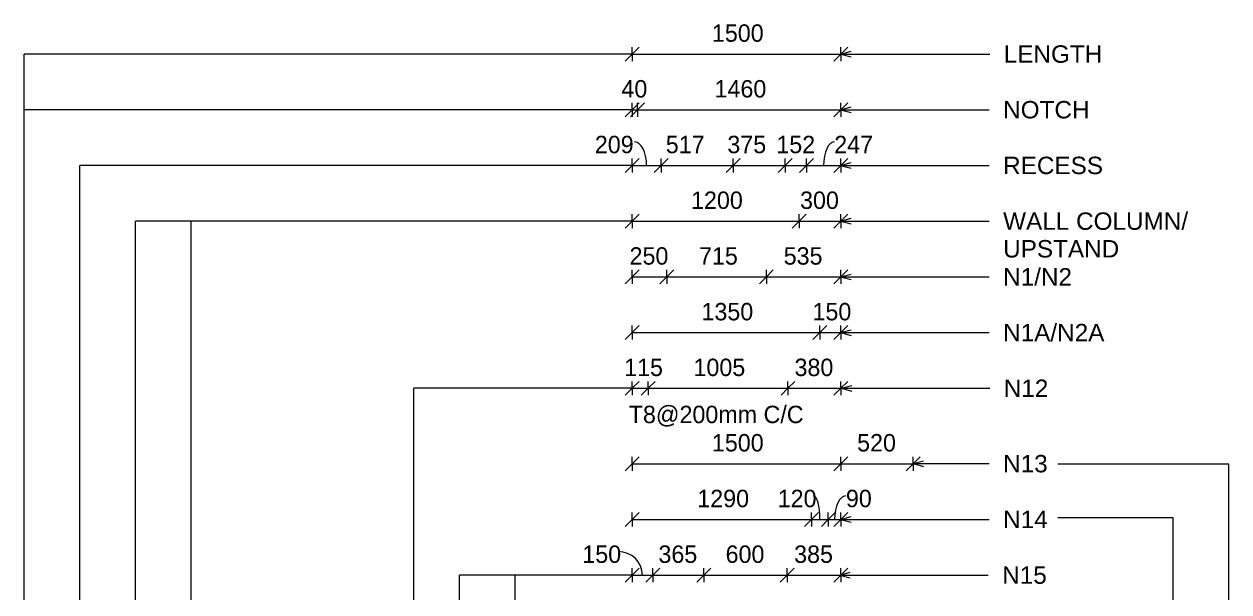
# Model space of a CAD drawing. Header units: millimetres. Extents: x -245 to 16264, y -2906 to 9309.
# Drawn here: x -30 to 8627, y 5233 to 9309 of the extents above; entities that cross this region are included whole.
import ezdxf

# ---------------------------------------------------------------- set-up
doc = ezdxf.new("R2010")
doc.units = ezdxf.units.MM
for name, color, linetype, lineweight in [('A-ANNO-DIMS', 211, 'Continuous', 9), ('A-ANNO-DIMS-50', 211, 'Continuous', 9), ('A-DETL-MBND', 5, 'Continuous', 18), ('G-ANNO-TEXT', 231, 'Continuous', 9)]:
    doc.layers.add(name, color=color, linetype=linetype, lineweight=lineweight)
doc.styles.add('Arial_1', font='arial.ttf', dxfattribs={"height": 125})
doc.styles.add('Nirmala UI Semilight', font='NirmalaS.ttf', dxfattribs={"height": 125})
doc.dimstyles.new('Arrow_Filled_-_2_5_NI_UI', dxfattribs={"dimscale": 304.8, "dimtxt": 130.920493, "dimasz": 0.328084, "dimexe": 0.164042, "dimexo": 0.0625, "dimgap": 0.164042, "dimtad": 1, "dimdec": 4, "dimzin": 0, "dimdsep": 46, "dimtxsty": 'Nirmala UI Semilight', "dimblk1": 'OBLIQUE', "dimblk2": 'OBLIQUE', "dimsah": 1, "dimcen": 0.09, "dimazin": 0, "dimtfac": 1, "dimtdec": 4, "dimtix": 1, "dimtmove": 1, "dimatfit": 3, "dimfxl": 0.164042, "dimfxlon": 1, "dimtvp": 1, "dimtolj": 1, "dimtzin": 0, "dimarcsym": 2})
doc.dimstyles.new('Arrow_Filled_-_2_5_NI_UI_1', dxfattribs={"dimscale": 304.8, "dimtxt": 130.920493, "dimasz": 0.328084, "dimexe": 0.164042, "dimexo": 0.0625, "dimgap": 0.164042, "dimtad": 1, "dimdec": 4, "dimzin": 0, "dimdsep": 46, "dimtxsty": 'Nirmala UI Semilight', "dimblk1": 'OBLIQUE', "dimblk2": 'OBLIQUE', "dimsah": 1, "dimcen": 0.09, "dimazin": 0, "dimtfac": 1, "dimtdec": 4, "dimtix": 1, "dimtmove": 0, "dimatfit": 3, "dimfxl": 0.164042, "dimfxlon": 1, "dimtvp": 1, "dimtolj": 1, "dimtzin": 0, "dimarcsym": 2})
doc.dimstyles.new('Arrow_Filled_-_2_5_NI_UI_2', dxfattribs={"dimscale": 304.8, "dimtxt": 130.920493, "dimasz": 0.328084, "dimexe": 0.164042, "dimexo": 0.0625, "dimgap": 0.164042, "dimtad": 1, "dimdec": 4, "dimzin": 0, "dimdsep": 46, "dimtxsty": 'Nirmala UI Semilight', "dimblk1": 'OBLIQUE', "dimblk2": 'OBLIQUE', "dimsah": 1, "dimcen": 0.09, "dimazin": 0, "dimtfac": 1, "dimtdec": 4, "dimtix": 1, "dimtmove": 2, "dimatfit": 3, "dimfxl": 0.164042, "dimfxlon": 1, "dimtvp": 1, "dimtolj": 1, "dimtzin": 0, "dimarcsym": 2})

# ---------------------------------------------------------------- blocks, each defined once
blk = doc.blocks.new('DIMBLOCK1-Elevation Front')
at = {"layer": 'A-ANNO-DIMS-50'}
for p, q in [((4338.8, 5352.8), (4388.8, 5402.8)), ((4338.8, 5352.8), (4338.8, 5402.8)), ((4488.8, 5352.8), (4538.8, 5402.8)), ((4488.8, 5352.8), (4488.8, 5402.8)), ((4338.8, 5352.8), (4288.8, 5302.8)), ((4338.8, 5352.8), (4488.8, 5352.8)), ((4338.8, 5352.8), (4338.8, 5302.8)), ((4488.8, 5352.8), (4438.8, 5302.8)), ((4488.8, 5352.8), (4488.8, 5302.8))]:
    blk.add_line(p, q, dxfattribs=at)
blk.add_ellipse((4238.5, 5352.8), major_axis=(175.3, 0), ratio=0.964294, start_param=0, end_param=1.570796, dxfattribs=at)
at = {"layer": 'A-ANNO-DIMS-50', "color": 0, "insert": (3981.4, 5565.9), "char_height": 125, "width": 308.496, "attachment_point": 1, "line_spacing_factor": 1.142579, "style": 'Nirmala UI Semilight'}
blk.add_mtext('150', dxfattribs=at)
blk = doc.blocks.new('_Oblique')
at = {"color": 0, "linetype": 'ByBlock', "lineweight": -2}
blk.add_line((-0.5, -0.5), (0.5, 0.5), dxfattribs=at)
blk = doc.blocks.new('DIMBLOCK2-Elevation Front')
at = {"layer": 'A-ANNO-DIMS-50'}
for p, q in [((4488.8, 5352.8), (4538.8, 5402.8)), ((4488.8, 5352.8), (4488.8, 5402.8)), ((4853.8, 5352.8), (4903.8, 5402.8)), ((4853.8, 5352.8), (4853.8, 5402.8)), ((4488.8, 5352.8), (4438.8, 5302.8)), ((4488.8, 5352.8), (4853.8, 5352.8)), ((4488.8, 5352.8), (4488.8, 5302.8)), ((4853.8, 5352.8), (4803.8, 5302.8)), ((4853.8, 5352.8), (4853.8, 5302.8))]:
    blk.add_line(p, q, dxfattribs=at)
at = {"layer": 'A-ANNO-DIMS-50', "color": 0, "insert": (4528.5, 5565.9), "char_height": 125, "width": 342.774, "attachment_point": 1, "line_spacing_factor": 1.142579, "style": 'Nirmala UI Semilight'}
blk.add_mtext('365', dxfattribs=at)
blk = doc.blocks.new('DIMBLOCK3-Elevation Front')
at = {"layer": 'A-ANNO-DIMS-50'}
for p, q in [((4853.8, 5352.8), (4903.8, 5402.8)), ((4853.8, 5352.8), (4853.8, 5402.8)), ((5453.8, 5352.8), (5503.8, 5402.8)), ((5453.8, 5352.8), (5453.8, 5402.8)), ((4853.8, 5352.8), (4803.8, 5302.8)), ((4853.8, 5352.8), (5453.8, 5352.8)), ((4853.8, 5352.8), (4853.8, 5302.8)), ((5453.8, 5352.8), (5403.8, 5302.8)), ((5453.8, 5352.8), (5453.8, 5302.8))]:
    blk.add_line(p, q, dxfattribs=at)
at = {"layer": 'A-ANNO-DIMS-50', "color": 0, "insert": (5011, 5565.9), "char_height": 125, "width": 342.774, "attachment_point": 1, "line_spacing_factor": 1.142579, "style": 'Nirmala UI Semilight'}
blk.add_mtext('600', dxfattribs=at)
blk = doc.blocks.new('DIMBLOCK4-Elevation Front')
at = {"layer": 'A-ANNO-DIMS-50'}
for p, q in [((5453.8, 5352.8), (5503.8, 5402.8)), ((5453.8, 5352.8), (5453.8, 5402.8)), ((5838.8, 5352.8), (5888.8, 5402.8)), ((5838.8, 5352.8), (5838.8, 5402.8)), ((5453.8, 5352.8), (5403.8, 5302.8)), ((5453.8, 5352.8), (5838.8, 5352.8)), ((5453.8, 5352.8), (5453.8, 5302.8)), ((5838.8, 5352.8), (5788.8, 5302.8)), ((5838.8, 5352.8), (5838.8, 5302.8))]:
    blk.add_line(p, q, dxfattribs=at)
at = {"layer": 'A-ANNO-DIMS-50', "color": 0, "insert": (5503.5, 5565.9), "char_height": 125, "width": 342.774, "attachment_point": 1, "line_spacing_factor": 1.142579, "style": 'Nirmala UI Semilight'}
blk.add_mtext('385', dxfattribs=at)
blk = doc.blocks.new('DIMBLOCK5-Elevation Front')
at = {"layer": 'A-ANNO-DIMS-50'}
for p, q in [((4338.8, 6152.8), (4288.8, 6102.8)), ((4338.8, 6152.8), (4388.8, 6202.8)), ((4338.8, 6152.8), (4338.8, 6202.8)), ((4338.8, 6152.8), (5838.8, 6152.8)), ((4338.8, 6152.8), (4338.8, 6102.8)), ((5838.8, 6152.8), (5788.8, 6102.8)), ((5838.8, 6152.8), (5888.8, 6202.8)), ((5838.8, 6152.8), (5838.8, 6202.8)), ((5838.8, 6152.8), (5838.8, 6102.8))]:
    blk.add_line(p, q, dxfattribs=at)
at = {"layer": 'A-ANNO-DIMS-50', "color": 0, "insert": (4912.7, 6365.9), "char_height": 125, "width": 422.754, "attachment_point": 1, "line_spacing_factor": 1.142579, "style": 'Nirmala UI Semilight'}
blk.add_mtext('1500', dxfattribs=at)
blk = doc.blocks.new('DIMBLOCK6-Elevation Front')
at = {"layer": 'A-ANNO-DIMS-50'}
for p, q in [((5838.8, 6152.8), (5788.8, 6102.8)), ((5838.8, 6152.8), (5888.8, 6202.8)), ((5838.8, 6152.8), (5838.8, 6202.8)), ((5838.8, 6152.8), (6358.8, 6152.8)), ((5838.8, 6152.8), (5838.8, 6102.8)), ((6358.8, 6152.8), (6308.8, 6102.8)), ((6358.8, 6152.8), (6408.8, 6202.8)), ((6358.8, 6152.8), (6358.8, 6202.8)), ((6358.8, 6152.8), (6358.8, 6102.8))]:
    blk.add_line(p, q, dxfattribs=at)
at = {"layer": 'A-ANNO-DIMS-50', "color": 0, "insert": (5956, 6365.9), "char_height": 125, "width": 342.774, "attachment_point": 1, "line_spacing_factor": 1.142579, "style": 'Nirmala UI Semilight'}
blk.add_mtext('520', dxfattribs=at)
blk = doc.blocks.new('DIMBLOCK7-Elevation Front')
at = {"layer": 'A-ANNO-DIMS-50'}
for p, q in [((4338.8, 5752.8), (4388.8, 5802.8)), ((4338.8, 5752.8), (4338.8, 5802.8)), ((5628.9, 5752.8), (5678.9, 5802.8)), ((5628.9, 5752.8), (5628.9, 5802.8)), ((4338.8, 5752.8), (4288.8, 5702.8)), ((4338.8, 5752.8), (5628.9, 5752.8)), ((4338.8, 5752.8), (4338.8, 5702.8)), ((5628.9, 5752.8), (5578.9, 5702.8)), ((5628.9, 5752.8), (5628.9, 5702.8))]:
    blk.add_line(p, q, dxfattribs=at)
at = {"layer": 'A-ANNO-DIMS-50', "color": 0, "insert": (4807.7, 5965.9), "char_height": 125, "width": 422.754, "attachment_point": 1, "line_spacing_factor": 1.142579, "style": 'Nirmala UI Semilight'}
blk.add_mtext('1290', dxfattribs=at)
blk = doc.blocks.new('DIMBLOCK8-Elevation Front')
at = {"layer": 'A-ANNO-DIMS-50'}
for p, q in [((5628.9, 5752.8), (5678.9, 5802.8)), ((5628.9, 5752.8), (5628.9, 5802.8)), ((5748.9, 5752.8), (5798.9, 5802.8)), ((5748.9, 5752.8), (5748.9, 5802.8)), ((5628.9, 5752.8), (5578.9, 5702.8)), ((5628.9, 5752.8), (5748.9, 5752.8)), ((5628.9, 5752.8), (5628.9, 5702.8)), ((5748.9, 5752.8), (5698.9, 5702.8)), ((5748.9, 5752.8), (5748.9, 5702.8))]:
    blk.add_line(p, q, dxfattribs=at)
blk.add_ellipse((5642.6, 5752.8), major_axis=(0, 169), ratio=0.274014, start_param=4.712389, end_param=6.283185, dxfattribs=at)
at = {"layer": 'A-ANNO-DIMS-50', "color": 0, "insert": (5385.5, 5965.9), "char_height": 125, "width": 308.496, "attachment_point": 1, "line_spacing_factor": 1.142579, "style": 'Nirmala UI Semilight'}
blk.add_mtext('120', dxfattribs=at)
blk = doc.blocks.new('DIMBLOCK9-Elevation Front')
at = {"layer": 'A-ANNO-DIMS-50'}
for p, q in [((5748.9, 5752.8), (5798.9, 5802.8)), ((5748.9, 5752.8), (5748.9, 5802.8)), ((5838.8, 5752.8), (5888.8, 5802.8)), ((5838.8, 5752.8), (5838.8, 5802.8)), ((5748.9, 5752.8), (5698.9, 5702.8)), ((5748.9, 5752.8), (5838.8, 5752.8)), ((5748.9, 5752.8), (5748.9, 5702.8)), ((5838.8, 5752.8), (5788.8, 5702.8)), ((5838.8, 5752.8), (5838.8, 5702.8))]:
    blk.add_line(p, q, dxfattribs=at)
blk.add_ellipse((5875.6, 5752.8), major_axis=(0, 169), ratio=0.483727, start_param=0, end_param=1.570796, dxfattribs=at)
at = {"layer": 'A-ANNO-DIMS-50', "color": 0, "insert": (5875.6, 5965.9), "char_height": 125, "width": 228.516, "attachment_point": 1, "line_spacing_factor": 1.142579, "style": 'Nirmala UI Semilight'}
blk.add_mtext('90', dxfattribs=at)
blk = doc.blocks.new('DIMBLOCK10-Elevation Front')
at = {"layer": 'A-ANNO-DIMS-50'}
for p, q in [((4338.8, 6694.1), (4288.8, 6644.1)), ((4338.8, 6694.1), (4388.8, 6744.1)), ((4338.8, 6694.1), (4338.8, 6744.1)), ((4338.8, 6694.1), (4453.8, 6694.1)), ((4338.8, 6694.1), (4338.8, 6644.1)), ((4453.8, 6694.1), (4403.8, 6644.1)), ((4453.8, 6694.1), (4503.8, 6744.1)), ((4453.8, 6694.1), (4453.8, 6744.1)), ((4453.8, 6694.1), (4453.8, 6644.1))]:
    blk.add_line(p, q, dxfattribs=at)
at = {"layer": 'A-ANNO-DIMS-50', "color": 0, "insert": (4282, 6907.2), "char_height": 125, "width": 274.219, "attachment_point": 1, "line_spacing_factor": 1.142579, "style": 'Nirmala UI Semilight'}
blk.add_mtext('115', dxfattribs=at)
blk = doc.blocks.new('DIMBLOCK11-Elevation Front')
at = {"layer": 'A-ANNO-DIMS-50'}
for p, q in [((4453.8, 6694.1), (4403.8, 6644.1)), ((4453.8, 6694.1), (4503.8, 6744.1)), ((4453.8, 6694.1), (4453.8, 6744.1)), ((4453.8, 6694.1), (5459.2, 6694.1)), ((4453.8, 6694.1), (4453.8, 6644.1)), ((5459.2, 6694.1), (5409.2, 6644.1)), ((5459.2, 6694.1), (5509.2, 6744.1)), ((5459.2, 6694.1), (5459.2, 6744.1)), ((5459.2, 6694.1), (5459.2, 6644.1))]:
    blk.add_line(p, q, dxfattribs=at)
at = {"layer": 'A-ANNO-DIMS-50', "color": 0, "char_height": 125, "attachment_point": 1, "line_spacing_factor": 1.142579, "style": 'Nirmala UI Semilight'}
for s, insert, width in [('1005', (4780.3, 6907.2), 422.754), ('T8@200mm C/C', (4315, 6569.1), 1539.625)]:
    blk.add_mtext(s, dxfattribs=dict(at, insert=insert, width=width))
blk = doc.blocks.new('DIMBLOCK12-Elevation Front')
at = {"layer": 'A-ANNO-DIMS-50'}
for p, q in [((5459.2, 6694.1), (5409.2, 6644.1)), ((5459.2, 6694.1), (5509.2, 6744.1)), ((5459.2, 6694.1), (5459.2, 6744.1)), ((5459.2, 6694.1), (5838.8, 6694.1)), ((5459.2, 6694.1), (5459.2, 6644.1)), ((5838.8, 6694.1), (5788.8, 6644.1)), ((5838.8, 6694.1), (5888.8, 6744.1)), ((5838.8, 6694.1), (5838.8, 6744.1)), ((5838.8, 6694.1), (5838.8, 6644.1))]:
    blk.add_line(p, q, dxfattribs=at)
at = {"layer": 'A-ANNO-DIMS-50', "color": 0, "insert": (5506.2, 6907.2), "char_height": 125, "width": 342.774, "attachment_point": 1, "line_spacing_factor": 1.142579, "style": 'Nirmala UI Semilight'}
blk.add_mtext('380', dxfattribs=at)
blk = doc.blocks.new('DIMBLOCK37-Elevation Front')
at = {"layer": 'A-ANNO-DIMS-50'}
for p, q in [((4338.8, 7094.1), (4388.8, 7144.1)), ((4338.8, 7094.1), (4338.8, 7144.1)), ((5688.8, 7094.1), (5738.8, 7144.1)), ((5688.8, 7094.1), (5688.8, 7144.1)), ((4338.8, 7094.1), (4288.8, 7044.1)), ((4338.8, 7094.1), (5688.8, 7094.1)), ((4338.8, 7094.1), (4338.8, 7044.1)), ((5688.8, 7094.1), (5638.8, 7044.1)), ((5688.8, 7094.1), (5688.8, 7044.1))]:
    blk.add_line(p, q, dxfattribs=at)
at = {"layer": 'A-ANNO-DIMS-50', "color": 0, "insert": (4837.7, 7307.2), "char_height": 125, "width": 422.754, "attachment_point": 1, "line_spacing_factor": 1.142579, "style": 'Nirmala UI Semilight'}
blk.add_mtext('1350', dxfattribs=at)
blk = doc.blocks.new('DIMBLOCK38-Elevation Front')
at = {"layer": 'A-ANNO-DIMS-50'}
for p, q in [((5688.8, 7094.1), (5738.8, 7144.1)), ((5688.8, 7094.1), (5688.8, 7144.1)), ((5838.8, 7094.1), (5888.8, 7144.1)), ((5838.8, 7094.1), (5838.8, 7144.1)), ((5688.8, 7094.1), (5638.8, 7044.1)), ((5688.8, 7094.1), (5838.8, 7094.1)), ((5688.8, 7094.1), (5688.8, 7044.1)), ((5838.8, 7094.1), (5788.8, 7044.1)), ((5838.8, 7094.1), (5838.8, 7044.1))]:
    blk.add_line(p, q, dxfattribs=at)
at = {"layer": 'A-ANNO-DIMS-50', "color": 0, "insert": (5635.3, 7307.2), "char_height": 125, "width": 308.496, "attachment_point": 1, "line_spacing_factor": 1.142579, "style": 'Nirmala UI Semilight'}
blk.add_mtext('150', dxfattribs=at)
blk = doc.blocks.new('DIMBLOCK39-Elevation Front')
at = {"layer": 'A-ANNO-DIMS-50'}
for p, q in [((4338.8, 7494.1), (4388.8, 7544.1)), ((4338.8, 7494.1), (4338.8, 7544.1)), ((4588.8, 7494.1), (4638.8, 7544.1)), ((4588.8, 7494.1), (4588.8, 7544.1)), ((4338.8, 7494.1), (4288.8, 7444.1)), ((4338.8, 7494.1), (4588.8, 7494.1)), ((4338.8, 7494.1), (4338.8, 7444.1)), ((4588.8, 7494.1), (4538.8, 7444.1)), ((4588.8, 7494.1), (4588.8, 7444.1))]:
    blk.add_line(p, q, dxfattribs=at)
at = {"layer": 'A-ANNO-DIMS-50', "color": 0, "insert": (4321, 7707.2), "char_height": 125, "width": 342.774, "attachment_point": 1, "line_spacing_factor": 1.142579, "style": 'Nirmala UI Semilight'}
blk.add_mtext('250', dxfattribs=at)
blk = doc.blocks.new('DIMBLOCK40-Elevation Front')
at = {"layer": 'A-ANNO-DIMS-50'}
for p, q in [((4588.8, 7494.1), (4638.8, 7544.1)), ((4588.8, 7494.1), (4588.8, 7544.1)), ((5303.8, 7494.1), (5353.8, 7544.1)), ((5303.8, 7494.1), (5303.8, 7544.1)), ((4588.8, 7494.1), (4538.8, 7444.1)), ((4588.8, 7494.1), (5303.8, 7494.1)), ((4588.8, 7494.1), (4588.8, 7444.1)), ((5303.8, 7494.1), (5253.8, 7444.1)), ((5303.8, 7494.1), (5303.8, 7444.1))]:
    blk.add_line(p, q, dxfattribs=at)
at = {"layer": 'A-ANNO-DIMS-50', "color": 0, "insert": (4820.1, 7707.2), "char_height": 125, "width": 302.783, "attachment_point": 1, "line_spacing_factor": 1.142579, "style": 'Nirmala UI Semilight'}
blk.add_mtext('715', dxfattribs=at)
blk = doc.blocks.new('DIMBLOCK41-Elevation Front')
at = {"layer": 'A-ANNO-DIMS-50'}
for p, q in [((5303.8, 7494.1), (5353.8, 7544.1)), ((5303.8, 7494.1), (5303.8, 7544.1)), ((5838.8, 7494.1), (5888.8, 7544.1)), ((5838.8, 7494.1), (5838.8, 7544.1)), ((5303.8, 7494.1), (5253.8, 7444.1)), ((5303.8, 7494.1), (5838.8, 7494.1)), ((5303.8, 7494.1), (5303.8, 7444.1)), ((5838.8, 7494.1), (5788.8, 7444.1)), ((5838.8, 7494.1), (5838.8, 7444.1))]:
    blk.add_line(p, q, dxfattribs=at)
at = {"layer": 'A-ANNO-DIMS-50', "color": 0, "insert": (5428.5, 7707.2), "char_height": 125, "width": 342.774, "attachment_point": 1, "line_spacing_factor": 1.142579, "style": 'Nirmala UI Semilight'}
blk.add_mtext('535', dxfattribs=at)
blk = doc.blocks.new('DIMBLOCK50-Elevation Front')
at = {"layer": 'A-ANNO-DIMS-50'}
for p, q in [((4338.8, 7894.1), (4288.8, 7844.1)), ((4338.8, 7894.1), (4388.8, 7944.1)), ((4338.8, 7894.1), (4338.8, 7944.1)), ((4338.8, 7894.1), (5538.8, 7894.1)), ((4338.8, 7894.1), (4338.8, 7844.1)), ((5538.8, 7894.1), (5488.8, 7844.1)), ((5538.8, 7894.1), (5588.8, 7944.1)), ((5538.8, 7894.1), (5538.8, 7944.1)), ((5538.8, 7894.1), (5538.8, 7844.1))]:
    blk.add_line(p, q, dxfattribs=at)
at = {"layer": 'A-ANNO-DIMS-50', "color": 0, "insert": (4762.7, 8107.2), "char_height": 125, "width": 422.754, "attachment_point": 1, "line_spacing_factor": 1.142579, "style": 'Nirmala UI Semilight'}
blk.add_mtext('1200', dxfattribs=at)
blk = doc.blocks.new('DIMBLOCK51-Elevation Front')
at = {"layer": 'A-ANNO-DIMS-50'}
for p, q in [((5538.8, 7894.1), (5488.8, 7844.1)), ((5538.8, 7894.1), (5588.8, 7944.1)), ((5538.8, 7894.1), (5538.8, 7944.1)), ((5538.8, 7894.1), (5838.8, 7894.1)), ((5538.8, 7894.1), (5538.8, 7844.1)), ((5838.8, 7894.1), (5788.8, 7844.1)), ((5838.8, 7894.1), (5888.8, 7944.1)), ((5838.8, 7894.1), (5838.8, 7944.1)), ((5838.8, 7894.1), (5838.8, 7844.1))]:
    blk.add_line(p, q, dxfattribs=at)
at = {"layer": 'A-ANNO-DIMS-50', "color": 0, "insert": (5546, 8107.2), "char_height": 125, "width": 342.774, "attachment_point": 1, "line_spacing_factor": 1.142579, "style": 'Nirmala UI Semilight'}
blk.add_mtext('300', dxfattribs=at)
blk = doc.blocks.new('DIMBLOCK55-Elevation Front')
at = {"layer": 'A-ANNO-DIMS-50'}
for p, q in [((4338.8, 8294.1), (4388.8, 8344.1)), ((4338.8, 8294.1), (4338.8, 8344.1)), ((4547.8, 8294.1), (4597.8, 8344.1)), ((4547.8, 8294.1), (4547.8, 8344.1)), ((4338.8, 8294.1), (4288.8, 8244.1)), ((4338.8, 8294.1), (4547.8, 8294.1)), ((4338.8, 8294.1), (4338.8, 8244.1)), ((4547.8, 8294.1), (4497.8, 8244.1)), ((4547.8, 8294.1), (4547.8, 8244.1))]:
    blk.add_line(p, q, dxfattribs=at)
blk.add_ellipse((4357.1, 8294.1), major_axis=(0, 169), ratio=0.510062, start_param=4.712389, end_param=6.283185, dxfattribs=at)
at = {"layer": 'A-ANNO-DIMS-50', "color": 0, "insert": (4071.4, 8507.2), "char_height": 125, "width": 342.774, "attachment_point": 1, "line_spacing_factor": 1.142579, "style": 'Nirmala UI Semilight'}
blk.add_mtext('209', dxfattribs=at)
blk = doc.blocks.new('DIMBLOCK56-Elevation Front')
at = {"layer": 'A-ANNO-DIMS-50'}
for p, q in [((4547.8, 8294.1), (4597.8, 8344.1)), ((4547.8, 8294.1), (4547.8, 8344.1)), ((5064.8, 8294.1), (5114.8, 8344.1)), ((5064.8, 8294.1), (5064.8, 8344.1)), ((4547.8, 8294.1), (4497.8, 8244.1)), ((4547.8, 8294.1), (5064.8, 8294.1)), ((4547.8, 8294.1), (4547.8, 8244.1)), ((5064.8, 8294.1), (5014.8, 8244.1)), ((5064.8, 8294.1), (5064.8, 8244.1))]:
    blk.add_line(p, q, dxfattribs=at)
at = {"layer": 'A-ANNO-DIMS-50', "color": 0, "insert": (4581.2, 8507.2), "char_height": 125, "width": 302.783, "attachment_point": 1, "line_spacing_factor": 1.142579, "style": 'Nirmala UI Semilight'}
blk.add_mtext('517', dxfattribs=at)
blk = doc.blocks.new('DIMBLOCK57-Elevation Front')
at = {"layer": 'A-ANNO-DIMS-50'}
for p, q in [((5064.8, 8294.1), (5114.8, 8344.1)), ((5064.8, 8294.1), (5064.8, 8344.1)), ((5439.8, 8294.1), (5489.8, 8344.1)), ((5439.8, 8294.1), (5439.8, 8344.1)), ((5064.8, 8294.1), (5014.8, 8244.1)), ((5064.8, 8294.1), (5439.8, 8294.1)), ((5064.8, 8294.1), (5064.8, 8244.1)), ((5439.8, 8294.1), (5389.8, 8244.1)), ((5439.8, 8294.1), (5439.8, 8244.1))]:
    blk.add_line(p, q, dxfattribs=at)
at = {"layer": 'A-ANNO-DIMS-50', "color": 0, "insert": (5023.5, 8507.2), "char_height": 125, "width": 337.061, "attachment_point": 1, "line_spacing_factor": 1.142579, "style": 'Nirmala UI Semilight'}
blk.add_mtext('375', dxfattribs=at)
blk = doc.blocks.new('DIMBLOCK58-Elevation Front')
at = {"layer": 'A-ANNO-DIMS-50'}
for p, q in [((5439.8, 8294.1), (5489.8, 8344.1)), ((5439.8, 8294.1), (5439.8, 8344.1)), ((5591.9, 8294.1), (5641.9, 8344.1)), ((5591.9, 8294.1), (5591.9, 8344.1)), ((5439.8, 8294.1), (5389.8, 8244.1)), ((5439.8, 8294.1), (5591.9, 8294.1)), ((5439.8, 8294.1), (5439.8, 8244.1)), ((5591.9, 8294.1), (5541.9, 8244.1)), ((5591.9, 8294.1), (5591.9, 8244.1))]:
    blk.add_line(p, q, dxfattribs=at)
at = {"layer": 'A-ANNO-DIMS-50', "color": 0, "insert": (5375.7, 8507.2), "char_height": 125, "width": 308.496, "attachment_point": 1, "line_spacing_factor": 1.142579, "style": 'Nirmala UI Semilight'}
blk.add_mtext('152', dxfattribs=at)
blk = doc.blocks.new('DIMBLOCK59-Elevation Front')
at = {"layer": 'A-ANNO-DIMS-50'}
for p, q in [((5591.9, 8294.1), (5641.9, 8344.1)), ((5591.9, 8294.1), (5591.9, 8344.1)), ((5838.8, 8294.1), (5888.8, 8344.1)), ((5838.8, 8294.1), (5838.8, 8344.1)), ((5591.9, 8294.1), (5541.9, 8244.1)), ((5591.9, 8294.1), (5838.8, 8294.1)), ((5591.9, 8294.1), (5591.9, 8244.1)), ((5838.8, 8294.1), (5788.8, 8244.1)), ((5838.8, 8294.1), (5838.8, 8244.1))]:
    blk.add_line(p, q, dxfattribs=at)
blk.add_ellipse((5791.6, 8294.1), major_axis=(0, 169), ratio=0.450759, start_param=0, end_param=1.570796, dxfattribs=at)
at = {"layer": 'A-ANNO-DIMS-50', "color": 0, "insert": (5791.6, 8507.2), "char_height": 125, "width": 339.917, "attachment_point": 1, "line_spacing_factor": 1.142579, "style": 'Nirmala UI Semilight'}
blk.add_mtext('247', dxfattribs=at)
blk = doc.blocks.new('DIMBLOCK65-Elevation Front')
at = {"layer": 'A-ANNO-DIMS-50'}
for p, q in [((4338.8, 8694.1), (4388.8, 8744.1)), ((4338.8, 8694.1), (4338.8, 8744.1)), ((4378.8, 8694.1), (4428.8, 8744.1)), ((4378.8, 8694.1), (4378.8, 8744.1)), ((4338.8, 8694.1), (4288.8, 8644.1)), ((4378.8, 8694.1), (4328.8, 8644.1)), ((4338.8, 8694.1), (4378.8, 8694.1)), ((4338.8, 8694.1), (4338.8, 8644.1)), ((4378.8, 8694.1), (4378.8, 8644.1))]:
    blk.add_line(p, q, dxfattribs=at)
at = {"layer": 'A-ANNO-DIMS-50', "color": 0, "insert": (4262.4, 8907.2), "char_height": 125, "width": 231.372, "attachment_point": 1, "line_spacing_factor": 1.142579, "style": 'Nirmala UI Semilight'}
blk.add_mtext('40', dxfattribs=at)
blk = doc.blocks.new('DIMBLOCK66-Elevation Front')
at = {"layer": 'A-ANNO-DIMS-50'}
for p, q in [((4378.8, 8694.1), (4428.8, 8744.1)), ((4378.8, 8694.1), (4378.8, 8744.1)), ((5838.8, 8694.1), (5888.8, 8744.1)), ((5838.8, 8694.1), (5838.8, 8744.1)), ((4378.8, 8694.1), (4328.8, 8644.1)), ((4378.8, 8694.1), (5838.8, 8694.1)), ((4378.8, 8694.1), (4378.8, 8644.1)), ((5838.8, 8694.1), (5788.8, 8644.1)), ((5838.8, 8694.1), (5838.8, 8644.1))]:
    blk.add_line(p, q, dxfattribs=at)
at = {"layer": 'A-ANNO-DIMS-50', "color": 0, "insert": (4931.5, 8907.2), "char_height": 125, "width": 425.611, "attachment_point": 1, "line_spacing_factor": 1.142579, "style": 'Nirmala UI Semilight'}
blk.add_mtext('1460', dxfattribs=at)
blk = doc.blocks.new('DIMBLOCK67-Elevation Front')
at = {"layer": 'A-ANNO-DIMS-50'}
for p, q in [((4338.8, 9094.1), (4288.8, 9044.1)), ((4338.8, 9094.1), (4388.8, 9144.1)), ((4338.8, 9094.1), (4338.8, 9144.1)), ((4338.8, 9094.1), (5838.8, 9094.1)), ((4338.8, 9094.1), (4338.8, 9044.1)), ((5838.8, 9094.1), (5788.8, 9044.1)), ((5838.8, 9094.1), (5888.8, 9144.1)), ((5838.8, 9094.1), (5838.8, 9144.1)), ((5838.8, 9094.1), (5838.8, 9044.1))]:
    blk.add_line(p, q, dxfattribs=at)
at = {"layer": 'A-ANNO-DIMS-50', "color": 0, "insert": (4912.7, 9307.2), "char_height": 125, "width": 422.754, "attachment_point": 1, "line_spacing_factor": 1.142579, "style": 'Nirmala UI Semilight'}
blk.add_mtext('1500', dxfattribs=at)

msp = doc.modelspace()

# ---------------------------------------------------------------- linework, layer by layer
at = {"layer": 'A-DETL-MBND'}
for p, q in [((-29.72139, 3700), (-29.72139, 9094.08945)), ((4338.8071, 9094.08945), (-29.72139, 9094.08945)), ((4338.8071, 8694.08945), (-29.72139, 8694.08945)), ((370.27861, 3700), (370.27861, 8294.08945)), ((4338.8071, 8294.08945), (370.27861, 8294.08945)), ((770.27861, 3700), (770.27861, 7894.08945)), ((4338.8071, 7894.08945), (770.27861, 7894.08945)), ((1170.27861, 3700), (1170.27861, 7894.08945)), ((2770.27861, 3700), (2770.27861, 6694.08945)), ((4343.18503, 6694.08945), (2770.27861, 6694.08945)), ((8627.49621, 6148.51784), (7398.83001, 6148.51784)), ((8627.49621, 3700), (8627.49621, 6148.51784)), ((8227.49621, 5763.51784), (7398.83001, 5763.51784)), ((8227.49621, 3700), (8227.49621, 5763.51784)), ((3098.7887, 4720), (3098.7887, 5352.77121)), ((4332.14882, 5352.77121), (3098.7887, 5352.77121)), ((3498.7887, 4720), (3498.7887, 5352.77121))]:
    msp.add_line(p, q, dxfattribs=at)
at = {"layer": 'G-ANNO-TEXT', "color": 250}
for p, q in [((5838.83686, 9094.12915), (5913.83686, 9114.22534)), ((5838.83686, 9094.12915), (5913.83686, 9074.03296)), ((5838.83686, 9094.12915), (6909.52325, 9094.12915)), ((5837.5548, 8694.58938), (5912.5548, 8714.68557)), ((5837.5548, 8694.58938), (5912.5548, 8674.49319)), ((5837.5548, 8694.58938), (6905.14533, 8694.58938)), ((5837.5548, 8294.58938), (5912.5548, 8314.68557)), ((5837.5548, 8294.58938), (5912.5548, 8274.49319)), ((5837.5548, 8294.58938), (6905.14533, 8294.58938)), ((5837.5548, 7894.58938), (5912.5548, 7914.68557)), ((5837.5548, 7894.58938), (5912.5548, 7874.49319)), ((5837.5548, 7894.58938), (6905.14533, 7894.58938)), ((5837.5548, 7494.58938), (5912.5548, 7514.68557)), ((5837.5548, 7494.58938), (5912.5548, 7474.49319)), ((5837.5548, 7494.58938), (6905.14533, 7494.58938)), ((5837.5548, 7094.58938), (5912.5548, 7114.68557)), ((5837.5548, 7094.58938), (5912.5548, 7074.49319)), ((5837.5548, 7094.58938), (6905.14533, 7094.58938)), ((5841.93272, 6694.58938), (5916.93272, 6714.68557)), ((5841.93272, 6694.58938), (5916.93272, 6674.49319)), ((5841.93272, 6694.58938), (6909.52325, 6694.58938)), ((6357.5548, 6153.27114), (6432.5548, 6173.36733)), ((6357.5548, 6153.27114), (6432.5548, 6133.17495)), ((6357.5548, 6153.27114), (6905.14533, 6153.27114)), ((5837.5548, 5753.27114), (5912.5548, 5773.36733)), ((5837.5548, 5753.27114), (5912.5548, 5733.17495)), ((5837.5548, 5753.27114), (6905.14533, 5753.27114)), ((5830.89652, 5353.27114), (5905.89652, 5373.36733)), ((5830.89652, 5353.27114), (5905.89652, 5333.17495)), ((5830.89652, 5353.27114), (6898.48705, 5353.27114))]:
    msp.add_line(p, q, dxfattribs=at)

# ---------------------------------------------------------------- texts
at = {"layer": 'G-ANNO-TEXT', "color": 7, "char_height": 125, "attachment_point": 1, "style": 'Arial_1'}
for s, insert, width in [('LENGTH', (7009.52325, 9156.62915), 857.805625), ('NOTCH', (7005.14533, 8757.08938), 753.58625), ('RECESS', (7005.14533, 8357.08938), 865.8225), ('WALL COLUMN/', (7005.14533, 7957.08938), 1611.391875), ('UPSTAND', (7005.14533, 7758.65188), 1010.12625), ('N1/N2', (7005.14533, 7557.08938), 597.2571875), ('N1A/N2A', (7005.14533, 7157.08938), 877.8478125), ('N12', (7009.52325, 6757.08938), 384.81), ('N13', (7005.14533, 6215.77114), 384.81), ('N14', (7005.14533, 5815.77114), 384.81), ('N15', (6998.48705, 5415.77114), 384.81)]:
    msp.add_mtext(s, dxfattribs=dict(at, insert=insert, width=width))

# ---------------------------------------------------------------- dimensions: what is measured, and where the dimension line sits
at = {"layer": 'A-ANNO-DIMS'}
for base, p1, p2, override, picture, middle in [((5838.8071, 9094.08945), (4338.8071, 9044.08945), (5838.8071, 9044.08945), {"dimpost": '<>', "dimfxl": 1500}, 'DIMBLOCK67-Elevation Front', (5088.8071, 9209.03018)), ((4378.8071, 8694.08945), (4338.8071, 8644.08945), (4378.8071, 8644.08945), {"dimpost": '<>', "dimfxl": 40}, 'DIMBLOCK65-Elevation Front', (4358.8071, 8808.6815)), ((5838.8071, 8694.08945), (4378.8071, 8644.08945), (5838.8071, 8644.08945), {"dimpost": '<>', "dimfxl": 1460}, 'DIMBLOCK66-Elevation Front', (5108.8071, 8809.07376)), ((5538.8071, 7894.08945), (4338.8071, 7844.08945), (5538.8071, 7844.08945), {"dimpost": '<>', "dimfxl": 1200}, 'DIMBLOCK50-Elevation Front', (4938.8071, 8009.03018)), ((5838.8071, 7894.08945), (5538.8071, 7844.08945), (5838.8071, 7844.08945), {"dimpost": '<>', "dimfxl": 300}, 'DIMBLOCK51-Elevation Front', (5688.8071, 8008.72509)), ((4588.8071, 7494.08945), (4338.8071, 7444.08945), (4588.8071, 7444.08945), {"dimpost": '<>', "dimfxl": 250}, 'DIMBLOCK39-Elevation Front', (4463.8071, 7608.6815)), ((5303.8071, 7494.08945), (4588.8071, 7444.08945), (5303.8071, 7444.08945), {"dimpost": '<>', "dimfxl": 715}, 'DIMBLOCK40-Elevation Front', (4946.3071, 7609.03018)), ((5838.8071, 7494.08945), (5303.8071, 7444.08945), (5838.8071, 7444.08945), {"dimpost": '<>', "dimfxl": 535}, 'DIMBLOCK41-Elevation Front', (5571.3071, 7608.72509)), ((5688.8071, 7094.08945), (4338.8071, 7044.08945), (5688.8071, 7044.08945), {"dimpost": '<>', "dimfxl": 1350}, 'DIMBLOCK37-Elevation Front', (5013.8071, 7209.07376)), ((5838.8071, 7094.08945), (5688.8071, 7044.08945), (5838.8071, 7044.08945), {"dimpost": '<>', "dimfxl": 150}, 'DIMBLOCK38-Elevation Front', (5763.8071, 7209.03018)), ((4453.8071, 6694.08945), (4338.8071, 6644.08945), (4453.8071, 6644.08945), {"dimpost": '<>', "dimfxl": 115}, 'DIMBLOCK10-Elevation Front', (4396.3071, 6809.03018)), ((5838.8071, 6694.08945), (5459.16763, 6644.08945), (5838.8071, 6644.08945), {"dimpost": '<>', "dimfxl": 379.639469}, 'DIMBLOCK12-Elevation Front', (5648.98737, 6808.72509)), ((5838.8071, 6152.77121), (4338.8071, 6102.77121), (5838.8071, 6102.77121), {"dimpost": '<>', "dimfxl": 1500}, 'DIMBLOCK5-Elevation Front', (5088.8071, 6267.71194)), ((6358.8071, 6152.77121), (5838.8071, 6102.77121), (6358.8071, 6102.77121), {"dimpost": '<>', "dimfxl": 520}, 'DIMBLOCK6-Elevation Front', (6098.8071, 6267.36326)), ((5628.90093, 5752.77121), (4338.8071, 5702.77121), (5628.90093, 5702.77121), {"dimpost": '<>', "dimfxl": 1290.093833}, 'DIMBLOCK7-Elevation Front', (4983.85402, 5867.75552)), ((4853.8071, 5352.77121), (4488.8071, 5302.77121), (4853.8071, 5302.77121), {"dimpost": '<>', "dimfxl": 365}, 'DIMBLOCK2-Elevation Front', (4671.3071, 5467.40685)), ((5453.8071, 5352.77121), (4853.8071, 5302.77121), (5453.8071, 5302.77121), {"dimpost": '<>', "dimfxl": 600}, 'DIMBLOCK3-Elevation Front', (5153.8071, 5467.40685)), ((5838.8071, 5352.77121), (5453.8071, 5302.77121), (5838.8071, 5302.77121), {"dimpost": '<>', "dimfxl": 385}, 'DIMBLOCK4-Elevation Front', (5646.3071, 5467.40685))]:
    dim = msp.add_linear_dim(base=base, p1=p1, p2=p2, dimstyle='Arrow_Filled_-_2_5_NI_UI_1', override=override, dxfattribs=at)
    dim.commit()
    dim.dimension.update_dxf_attribs({"geometry": picture, "text_midpoint": middle})
for base, p1, p2, dimstyle, override, picture, middle in [((4547.79133, 8294.08945), (4338.8071, 8244.08945), (4547.79133, 8244.08945), 'Arrow_Filled_-_2_5_NI_UI', {"dimpost": '<>', "dimfxl": 208.984226}, 'DIMBLOCK55-Elevation Front', (4242.83139, 8423.84208)), ((5064.82499, 8294.08945), (4547.79133, 8244.08945), (5064.82499, 8244.08945), 'Arrow_Filled_-_2_5_NI_UI_2', {"dimpost": '<>', "dimfxl": 517.03366}, 'DIMBLOCK56-Elevation Front', (4732.60627, 8423.84208)), ((5439.82499, 8294.08945), (5064.82499, 8244.08945), (5439.82499, 8244.08945), 'Arrow_Filled_-_2_5_NI_UI_2', {"dimpost": '<>', "dimfxl": 375}, 'DIMBLOCK57-Elevation Front', (5192.06608, 8423.84208)), ((5591.92836, 8294.08945), (5439.82499, 8244.08945), (5591.92836, 8244.08945), 'Arrow_Filled_-_2_5_NI_UI_2', {"dimpost": '<>', "dimfxl": 152.103373}, 'DIMBLOCK58-Elevation Front', (5529.98417, 8423.84208)), ((5838.8071, 8294.08945), (5591.92836, 8244.08945), (5838.8071, 8244.08945), 'Arrow_Filled_-_2_5_NI_UI', {"dimpost": '<>', "dimfxl": 246.87874}, 'DIMBLOCK59-Elevation Front', (5961.51298, 8423.84208)), ((5748.90093, 5752.77121), (5628.90093, 5702.77121), (5748.90093, 5702.77121), 'Arrow_Filled_-_2_5_NI_UI', {"dimpost": '<>', "dimfxl": 120}, 'DIMBLOCK8-Elevation Front', (5539.75532, 5882.52384)), ((5838.8071, 5752.77121), (5748.90093, 5702.77121), (5838.8071, 5702.77121), 'Arrow_Filled_-_2_5_NI_UI', {"dimpost": '<>', "dimfxl": 89.906167}, 'DIMBLOCK9-Elevation Front', (5989.87078, 5882.52384)), ((4488.8071, 5352.77121), (4338.8071, 5302.77121), (4488.8071, 5302.77121), 'Arrow_Filled_-_2_5_NI_UI', {"dimpost": '<>', "dimfxl": 150}, 'DIMBLOCK1-Elevation Front', (4135.69795, 5482.52384))]:
    dim = msp.add_linear_dim(base=base, p1=p1, p2=p2, dimstyle=dimstyle, override=override, dxfattribs=at)
    dim.commit()
    dim.dimension.update_dxf_attribs({"geometry": picture, "text_midpoint": middle, "dimtype": 160})
dim = msp.add_linear_dim(base=(5459.16763, 6694.08945), p1=(4453.8071, 6644.08945), p2=(5459.16763, 6644.08945), text='<>\\XT8@200mm C/C', dimstyle='Arrow_Filled_-_2_5_NI_UI_1', override={"dimpost": '<>', "dimfxl": 1005.360531}, dxfattribs=at)
dim.commit()
dim.dimension.update_dxf_attribs({"geometry": 'DIMBLOCK11-Elevation Front', "text_midpoint": (4956.48737, 6694.08945)})

doc.saveas('drawing.dxf')
